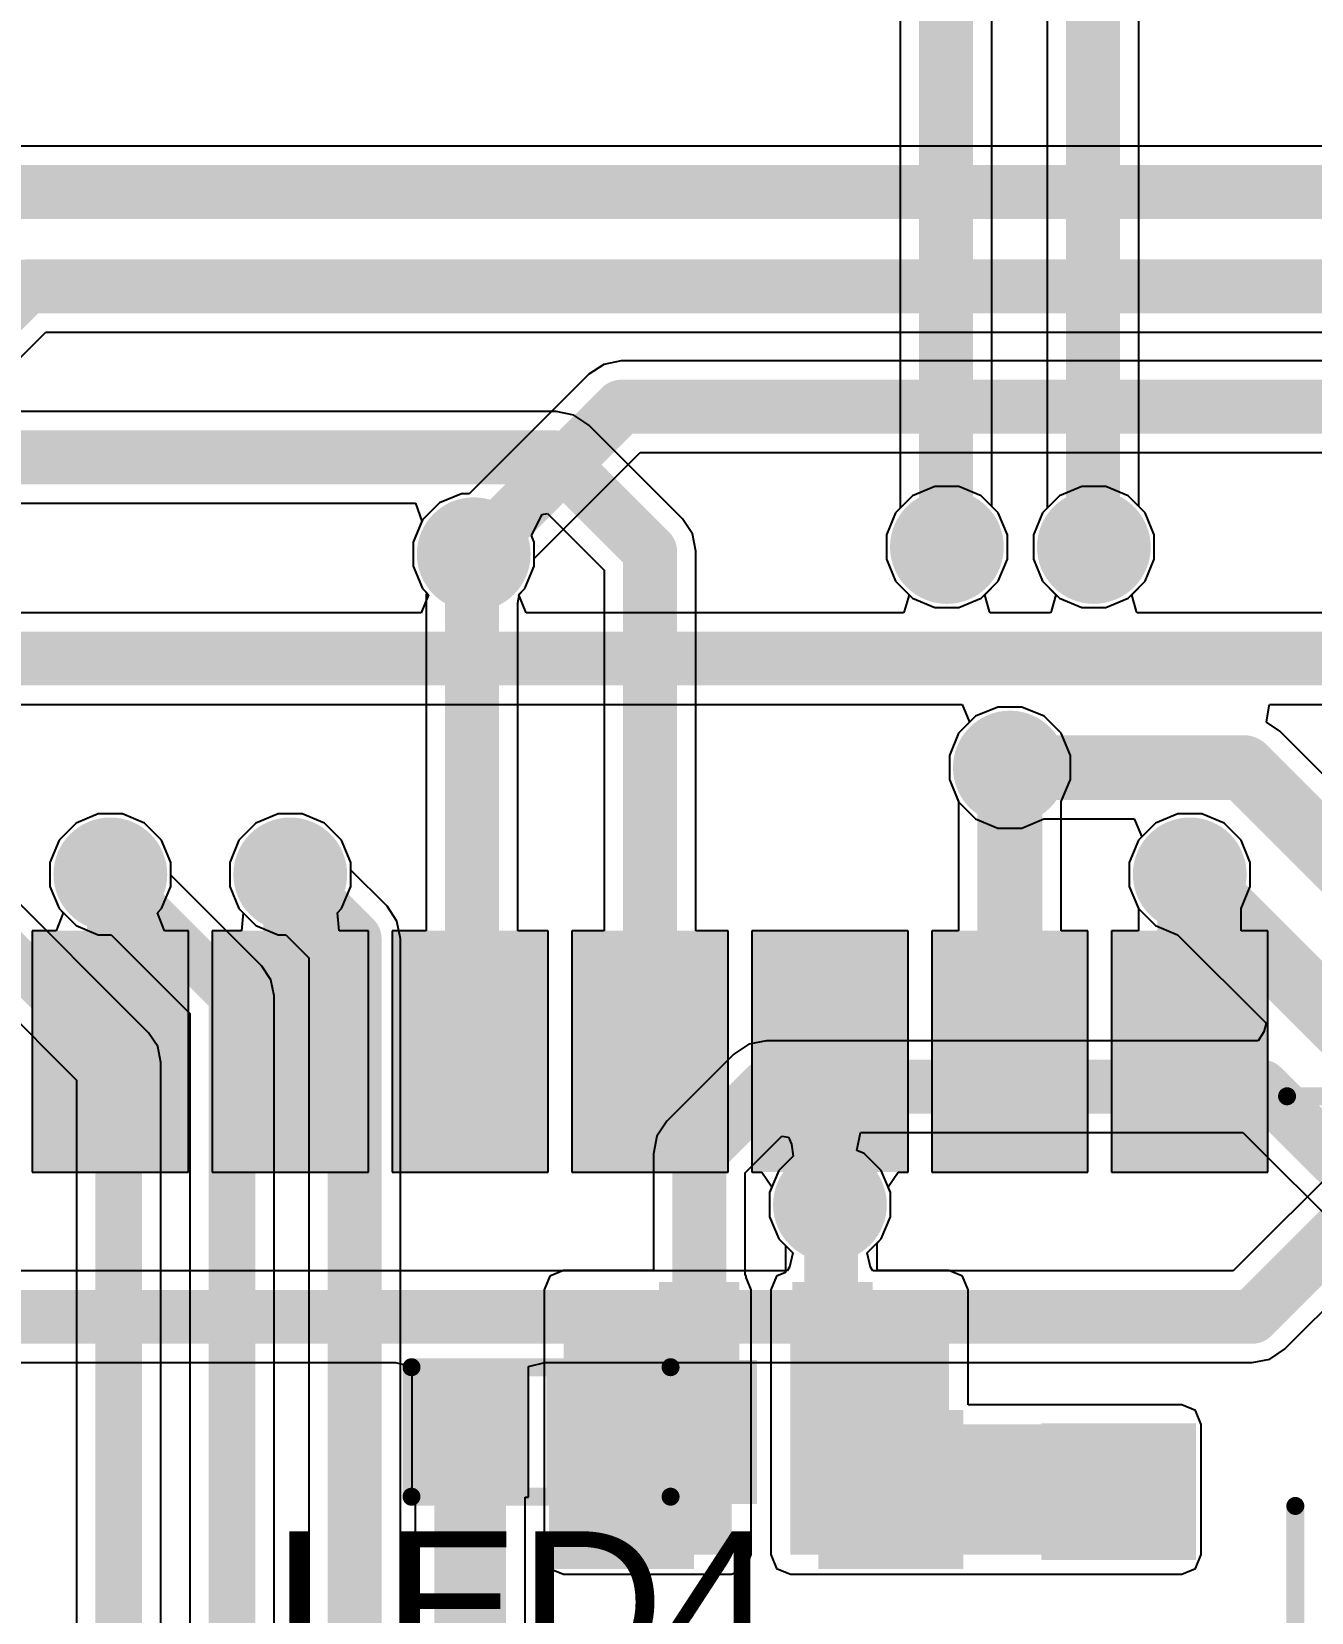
# Model space of a CAD drawing. Header units: millimetres. Extents: x -0.27 to 3.94, y -1.19 to 3.
# Drawn here: x 1.9278 to 2.2835, y 1.8468 to 2.2863 of the extents above; entities that cross this region are included whole.
import ezdxf

# ---------------------------------------------------------------- set-up
doc = ezdxf.new("R2010")
doc.units = ezdxf.units.MM
doc.header["$MEASUREMENT"] = 0
for name, color, linetype in [('BottomLayer', 5, 'Continuous'), ('BottomPaste', 16, 'Continuous'), ('BottomSolder', 6, 'Continuous'), ('TopLayer', 1, 'Continuous'), ('TopOverlay', 2, 'Continuous'), ('TopPaste', 8, 'Continuous'), ('TopSolder', 216, 'Continuous'), ('ViaHoleLayer', 16, 'Continuous')]:
    doc.layers.add(name, color=color, linetype=linetype)
doc.styles.add('Arial', font='', dxfattribs={"height": 0.2})
doc.styles.get('Arial').set_extended_font_data('Arial')

# ---------------------------------------------------------------- blocks, each defined once
blk = doc.blocks.new('41_SMD_M______16')
at = {"layer": 'TopLayer'}
for points in [[(-0.04252, -0.37913), (-0.04252, -0.32008), (-0.00709, -0.32008), (-0.00709, -0.37913)], [(0.00748, -0.37913), (0.00748, -0.32008), (0.04291, -0.32008), (0.04291, -0.37913)], [(0.05748, -0.37913), (0.05748, -0.32008), (0.09291, -0.32008), (0.09291, -0.37913)], [(0.10748, -0.37913), (0.10748, -0.32008), (0.14291, -0.32008), (0.14291, -0.37913)], [(0.15748, -0.37913), (0.15748, -0.32008), (0.19291, -0.32008), (0.19291, -0.37913)], [(0.20748, -0.37913), (0.20748, -0.32008), (0.24291, -0.32008), (0.24291, -0.37913)], [(0.25748, -0.37913), (0.25748, -0.32008), (0.29291, -0.32008), (0.29291, -0.37913)]]:
    blk.add_hatch(color=1, dxfattribs=at).paths.add_polyline_path(points)
at = {"layer": 'TopPaste'}
for points in [[(-0.04252, -0.37913), (-0.04252, -0.32008), (-0.00709, -0.32008), (-0.00709, -0.37913)], [(0.00748, -0.37913), (0.00748, -0.32008), (0.04291, -0.32008), (0.04291, -0.37913)], [(0.05748, -0.37913), (0.05748, -0.32008), (0.09291, -0.32008), (0.09291, -0.37913)], [(0.10748, -0.37913), (0.10748, -0.32008), (0.14291, -0.32008), (0.14291, -0.37913)], [(0.15748, -0.37913), (0.15748, -0.32008), (0.19291, -0.32008), (0.19291, -0.37913)], [(0.20748, -0.37913), (0.20748, -0.32008), (0.24291, -0.32008), (0.24291, -0.37913)], [(0.25748, -0.37913), (0.25748, -0.32008), (0.29291, -0.32008), (0.29291, -0.37913)]]:
    blk.add_hatch(color=8, dxfattribs=at).paths.add_polyline_path(points)
at = {"layer": 'TopSolder'}
for points in [[(-0.04652, -0.38313), (-0.04652, -0.31608), (-0.00309, -0.31608), (-0.00309, -0.38313)], [(0.00348, -0.38313), (0.00348, -0.31608), (0.04691, -0.31608), (0.04691, -0.38313)], [(0.05348, -0.38313), (0.05348, -0.31608), (0.09691, -0.31608), (0.09691, -0.38313)], [(0.10348, -0.38313), (0.10348, -0.31608), (0.14691, -0.31608), (0.14691, -0.38313)], [(0.15348, -0.38313), (0.15348, -0.31608), (0.19691, -0.31608), (0.19691, -0.38313)], [(0.20348, -0.38313), (0.20348, -0.31608), (0.24691, -0.31608), (0.24691, -0.38313)], [(0.25348, -0.38313), (0.25348, -0.31608), (0.29691, -0.31608), (0.29691, -0.38313)]]:
    blk.add_hatch(color=216, dxfattribs=at).paths.add_polyline_path(points)
at = {"layer": 'TopOverlay', "const_width": 0.005}
blk.add_lwpolyline([(0.30224, -0.36208), (0.35716, -0.36208)], dxfattribs=at)
at = {"layer": 'TopOverlay', "const_width": 0.0025}
blk.add_lwpolyline([(0.30099, -0.36208, 1), (0.30349, -0.36208, 1)], format="xyb", close=True, dxfattribs=at)
blk = doc.blocks.new('R___0402_B_66')
at = {"layer": 'BottomLayer'}
for points in [[(-0.0095, 0.0125), (-0.0095, -0.0125), (-0.0275, -0.0125), (-0.0275, 0.0125)], [(0.0275, 0.0125), (0.0275, -0.0125), (0.0095, -0.0125), (0.0095, 0.0125)]]:
    blk.add_hatch(color=5, dxfattribs=at).paths.add_polyline_path(points)
at = {"layer": 'BottomPaste'}
for points in [[(-0.0095, 0.0125), (-0.0095, -0.0125), (-0.0275, -0.0125), (-0.0275, 0.0125)], [(0.0275, 0.0125), (0.0275, -0.0125), (0.0095, -0.0125), (0.0095, 0.0125)]]:
    blk.add_hatch(color=16, dxfattribs=at).paths.add_polyline_path(points)
at = {"layer": 'BottomSolder'}
for points in [[(-0.00733, 0.01467), (-0.00733, -0.01467), (-0.02967, -0.01467), (-0.02967, 0.01467)], [(0.02967, 0.01467), (0.02967, -0.01467), (0.00733, -0.01467), (0.00733, 0.01467)]]:
    blk.add_hatch(color=6, dxfattribs=at).paths.add_polyline_path(points)
blk = doc.blocks.new('R___0603_B_68')
at = {"layer": 'BottomLayer'}
for points in [[(-0.045, -0.0175), (-0.045, 0.0175), (-0.015, 0.0175), (-0.015, -0.0175)], [(0.015, -0.0175), (0.015, 0.0175), (0.045, 0.0175), (0.045, -0.0175)]]:
    blk.add_hatch(color=5, dxfattribs=at).paths.add_polyline_path(points)
at = {"layer": 'BottomPaste'}
for points in [[(-0.045, -0.0175), (-0.045, 0.0175), (-0.015, 0.0175), (-0.015, -0.0175)], [(0.015, -0.0175), (0.015, 0.0175), (0.045, 0.0175), (0.045, -0.0175)]]:
    blk.add_hatch(color=16, dxfattribs=at).paths.add_polyline_path(points)
at = {"layer": 'BottomSolder'}
for points in [[(-0.049, -0.0215), (-0.049, 0.0215), (-0.011, 0.0215), (-0.011, -0.0215)], [(0.011, -0.0215), (0.011, 0.0215), (0.049, 0.0215), (0.049, -0.0215)]]:
    blk.add_hatch(color=6, dxfattribs=at).paths.add_polyline_path(points)
blk = doc.blocks.new('S___23_B_105')
at = {"layer": 'BottomLayer'}
for points in [[(-0.05354, 0.05748), (-0.02126, 0.05748), (-0.02126, 0.02126), (-0.05354, 0.02126)], [(0.02126, 0.05748), (0.05354, 0.05748), (0.05354, 0.02126), (0.02126, 0.02126)], [(-0.01614, -0.02126), (0.01614, -0.02126), (0.01614, -0.05748), (-0.01614, -0.05748)]]:
    blk.add_hatch(color=5, dxfattribs=at).paths.add_polyline_path(points)
at = {"layer": 'BottomPaste'}
for points in [[(-0.05354, 0.05748), (-0.02126, 0.05748), (-0.02126, 0.02126), (-0.05354, 0.02126)], [(0.02126, 0.05748), (0.05354, 0.05748), (0.05354, 0.02126), (0.02126, 0.02126)], [(-0.01614, -0.02126), (0.01614, -0.02126), (0.01614, -0.05748), (-0.01614, -0.05748)]]:
    blk.add_hatch(color=16, dxfattribs=at).paths.add_polyline_path(points)
at = {"layer": 'BottomSolder'}
for points in [[(-0.05754, 0.06148), (-0.01726, 0.06148), (-0.01726, 0.01726), (-0.05754, 0.01726)], [(0.01726, 0.06148), (0.05754, 0.06148), (0.05754, 0.01726), (0.01726, 0.01726)], [(-0.02014, -0.01726), (0.02014, -0.01726), (0.02014, -0.06148), (-0.02014, -0.06148)]]:
    blk.add_hatch(color=6, dxfattribs=at).paths.add_polyline_path(points)
blk = doc.blocks.new('LED_0402_129')
at = {"layer": 'TopLayer'}
for points in [[(-0.03091, 0.01417), (-0.0065, 0.01417), (-0.0065, -0.01417), (-0.03091, -0.01417)], [(0.0065, 0.01417), (0.03091, 0.01417), (0.03091, -0.01417), (0.0065, -0.01417)]]:
    blk.add_hatch(color=1, dxfattribs=at).paths.add_polyline_path(points)
at = {"layer": 'TopOverlay'}
blk.add_hatch(color=2, dxfattribs=at).paths.add_polyline_path([(0.037, -0.02), (0.061, -0.02), (0.061, 0.02), (0.037, 0.02)])
at = {"layer": 'TopPaste'}
for points in [[(-0.03091, 0.01417), (-0.0065, 0.01417), (-0.0065, -0.01417), (-0.03091, -0.01417)], [(0.0065, 0.01417), (0.03091, 0.01417), (0.03091, -0.01417), (0.0065, -0.01417)]]:
    blk.add_hatch(color=8, dxfattribs=at).paths.add_polyline_path(points)
at = {"layer": 'TopSolder'}
for points in [[(-0.03491, 0.01817), (-0.0025, 0.01817), (-0.0025, -0.01817), (-0.03491, -0.01817)], [(0.0025, 0.01817), (0.03491, 0.01817), (0.03491, -0.01817), (0.0025, -0.01817)]]:
    blk.add_hatch(color=216, dxfattribs=at).paths.add_polyline_path(points)
at = {"layer": 'TopOverlay', "const_width": 0.005}
for points in [[(-0.035, 0.018), (0.037, 0.018)], [(-0.035, -0.018), (-0.035, 0.018)], [(0.037, -0.018), (0.037, 0.018)], [(-0.035, -0.018), (0.037, -0.018)]]:
    blk.add_lwpolyline(points, dxfattribs=at)
at = {"layer": 'TopOverlay', "const_width": 0.0025}
for points in [[(-0.03625, 0.018, 1), (-0.03375, 0.018, 1)], [(-0.03625, 0.018, 1), (-0.03375, 0.018, 1)], [(0.03575, 0.018, 1), (0.03825, 0.018, 1)], [(0.03575, 0.018, 1), (0.03825, 0.018, 1)], [(-0.03625, -0.018, 1), (-0.03375, -0.018, 1)], [(-0.03625, -0.018, 1), (-0.03375, -0.018, 1)], [(0.03575, -0.018, 1), (0.03825, -0.018, 1)], [(0.03575, -0.018, 1), (0.03825, -0.018, 1)]]:
    blk.add_lwpolyline(points, format="xyb", close=True, dxfattribs=at)
blk = doc.blocks.new('AFC01_S20FCC_00_143')
at = {"layer": 'TopOverlay', "const_width": 0.005}
blk.add_lwpolyline([(0.19306, -0.143), (-0.21943, -0.143)], dxfattribs=at)
at = {"layer": 'TopOverlay', "const_width": 0.0025}
blk.add_lwpolyline([(-0.22068, -0.143, 1), (-0.21818, -0.143, 1)], format="xyb", close=True, dxfattribs=at)

msp = doc.modelspace()

# ---------------------------------------------------------------- hatches: boundary and pattern name
at = {"layer": 'BottomLayer'}
h = msp.add_hatch(color=5, dxfattribs=at)
edge = h.paths.add_edge_path()
edge.add_arc((2.18216, 2.143), 0.01181, 0, 360)
h = msp.add_hatch(color=5, dxfattribs=at)
edge = h.paths.add_edge_path()
edge.add_arc((2.223, 2.143), 0.01181, 0, 360)
h = msp.add_hatch(color=5, dxfattribs=at)
edge = h.paths.add_edge_path()
edge.add_arc((2.05065, 2.141), 0.01181, 0, 360)
h = msp.add_hatch(color=5, dxfattribs=at)
edge = h.paths.add_edge_path()
edge.add_arc((2.19966, 2.08169), 0.01181, 0, 360)
h = msp.add_hatch(color=5, dxfattribs=at)
edge = h.paths.add_edge_path()
edge.add_arc((1.94966, 2.052), 0.01181, 0, 360)
h = msp.add_hatch(color=5, dxfattribs=at)
edge = h.paths.add_edge_path()
edge.add_arc((1.99966, 2.052), 0.01181, 0, 360)
h = msp.add_hatch(color=5, dxfattribs=at)
edge = h.paths.add_edge_path()
edge.add_arc((2.24966, 2.052), 0.01181, 0, 360)
h = msp.add_hatch(color=5, dxfattribs=at)
edge = h.paths.add_edge_path()
edge.add_arc((2.14966, 1.96017), 0.01181, 0, 360)
for points in [[(2.12234, 1.9365), (2.07561, 1.9365), (2.07561, 1.86289), (2.12234, 1.86289)], [(2.1827, 1.9365), (2.13866, 1.9365), (2.13866, 1.86289), (2.1827, 1.86289)], [(2.24744, 1.89911), (2.15042, 1.89911), (2.15042, 1.86289), (2.24744, 1.86289)]]:
    msp.add_hatch(color=5, dxfattribs=at).paths.add_polyline_path(points)
at = {"layer": 'BottomSolder'}
h = msp.add_hatch(color=6, dxfattribs=at)
edge = h.paths.add_edge_path()
edge.add_arc((2.18216, 2.143), 0.01581, 0, 360)
h = msp.add_hatch(color=6, dxfattribs=at)
edge = h.paths.add_edge_path()
edge.add_arc((2.223, 2.143), 0.01581, 0, 360)
h = msp.add_hatch(color=6, dxfattribs=at)
edge = h.paths.add_edge_path()
edge.add_arc((2.05065, 2.141), 0.01581, 0, 360)
h = msp.add_hatch(color=6, dxfattribs=at)
edge = h.paths.add_edge_path()
edge.add_arc((2.19966, 2.08169), 0.01581, 0, 360)
h = msp.add_hatch(color=6, dxfattribs=at)
edge = h.paths.add_edge_path()
edge.add_arc((1.94966, 2.052), 0.01581, 0, 360)
h = msp.add_hatch(color=6, dxfattribs=at)
edge = h.paths.add_edge_path()
edge.add_arc((1.99966, 2.052), 0.01581, 0, 360)
h = msp.add_hatch(color=6, dxfattribs=at)
edge = h.paths.add_edge_path()
edge.add_arc((2.24966, 2.052), 0.01581, 0, 360)
h = msp.add_hatch(color=6, dxfattribs=at)
edge = h.paths.add_edge_path()
edge.add_arc((2.14966, 1.96017), 0.01581, 0, 360)
at = {"layer": 'TopLayer'}
h = msp.add_hatch(color=1, dxfattribs=at)
edge = h.paths.add_edge_path()
edge.add_arc((2.18216, 2.143), 0.01181, 0, 360)
h = msp.add_hatch(color=1, dxfattribs=at)
edge = h.paths.add_edge_path()
edge.add_arc((2.223, 2.143), 0.01181, 0, 360)
h = msp.add_hatch(color=1, dxfattribs=at)
edge = h.paths.add_edge_path()
edge.add_arc((2.05065, 2.141), 0.01181, 0, 360)
h = msp.add_hatch(color=1, dxfattribs=at)
edge = h.paths.add_edge_path()
edge.add_arc((2.19966, 2.08169), 0.01181, 0, 360)
h = msp.add_hatch(color=1, dxfattribs=at)
edge = h.paths.add_edge_path()
edge.add_arc((1.94966, 2.052), 0.01181, 0, 360)
h = msp.add_hatch(color=1, dxfattribs=at)
edge = h.paths.add_edge_path()
edge.add_arc((1.99966, 2.052), 0.01181, 0, 360)
h = msp.add_hatch(color=1, dxfattribs=at)
edge = h.paths.add_edge_path()
edge.add_arc((2.24966, 2.052), 0.01181, 0, 360)
h = msp.add_hatch(color=1, dxfattribs=at)
edge = h.paths.add_edge_path()
edge.add_arc((2.14966, 1.96017), 0.01181, 0, 360)
at = {"layer": 'TopSolder'}
h = msp.add_hatch(color=216, dxfattribs=at)
edge = h.paths.add_edge_path()
edge.add_arc((2.18216, 2.143), 0.01581, 0, 360)
h = msp.add_hatch(color=216, dxfattribs=at)
edge = h.paths.add_edge_path()
edge.add_arc((2.223, 2.143), 0.01581, 0, 360)
h = msp.add_hatch(color=216, dxfattribs=at)
edge = h.paths.add_edge_path()
edge.add_arc((2.05065, 2.141), 0.01581, 0, 360)
h = msp.add_hatch(color=216, dxfattribs=at)
edge = h.paths.add_edge_path()
edge.add_arc((2.19966, 2.08169), 0.01581, 0, 360)
h = msp.add_hatch(color=216, dxfattribs=at)
edge = h.paths.add_edge_path()
edge.add_arc((1.94966, 2.052), 0.01581, 0, 360)
h = msp.add_hatch(color=216, dxfattribs=at)
edge = h.paths.add_edge_path()
edge.add_arc((1.99966, 2.052), 0.01581, 0, 360)
h = msp.add_hatch(color=216, dxfattribs=at)
edge = h.paths.add_edge_path()
edge.add_arc((2.24966, 2.052), 0.01581, 0, 360)
h = msp.add_hatch(color=216, dxfattribs=at)
edge = h.paths.add_edge_path()
edge.add_arc((2.14966, 1.96017), 0.01581, 0, 360)
at = {"layer": 'ViaHoleLayer'}
h = msp.add_hatch(color=16, dxfattribs=at)
edge = h.paths.add_edge_path()
edge.add_arc((2.18216, 2.143), 0.00591, 0, 360)
h = msp.add_hatch(color=16, dxfattribs=at)
edge = h.paths.add_edge_path()
edge.add_arc((2.223, 2.143), 0.00591, 0, 360)
h = msp.add_hatch(color=16, dxfattribs=at)
edge = h.paths.add_edge_path()
edge.add_arc((2.05065, 2.141), 0.00591, 0, 360)
h = msp.add_hatch(color=16, dxfattribs=at)
edge = h.paths.add_edge_path()
edge.add_arc((2.19966, 2.08169), 0.00591, 0, 360)
h = msp.add_hatch(color=16, dxfattribs=at)
edge = h.paths.add_edge_path()
edge.add_arc((1.94966, 2.052), 0.00591, 0, 360)
h = msp.add_hatch(color=16, dxfattribs=at)
edge = h.paths.add_edge_path()
edge.add_arc((1.99966, 2.052), 0.00591, 0, 360)
h = msp.add_hatch(color=16, dxfattribs=at)
edge = h.paths.add_edge_path()
edge.add_arc((2.24966, 2.052), 0.00591, 0, 360)
h = msp.add_hatch(color=16, dxfattribs=at)
edge = h.paths.add_edge_path()
edge.add_arc((2.14966, 1.96017), 0.00591, 0, 360)

# ---------------------------------------------------------------- linework, layer by layer
at = {"layer": 'BottomLayer'}
for p, q in [((2.68225, 2.25442), (1.78934, 2.25442)), ((1.83881, 2.10979), (1.93172, 2.2027)), ((1.93172, 2.2027), (2.64928, 2.2027)), ((2.08677, 2.19377), (2.08263, 2.19101)), ((2.09165, 2.19474), (2.08677, 2.19377)), ((2.626, 2.19474), (2.09165, 2.19474)), ((2.08263, 2.19101), (2.04943, 2.15781)), ((2.06746, 2.13979), (2.09693, 2.16926)), ((2.09693, 2.16926), (2.42541, 2.16926)), ((2.0473, 2.15781), (2.04112, 2.15525)), ((2.04943, 2.15781), (2.0473, 2.15781)), ((2.17882, 2.15981), (2.17264, 2.15725)), ((2.1855, 2.15981), (2.17882, 2.15981)), ((2.19168, 2.15725), (2.1855, 2.15981)), ((2.21966, 2.15981), (2.21348, 2.15725)), ((2.22634, 2.15981), (2.21966, 2.15981)), ((2.23252, 2.15725), (2.22634, 2.15981)), ((2.04112, 2.15525), (2.03639, 2.15052)), ((2.17264, 2.15725), (2.16791, 2.15252)), ((2.19641, 2.15252), (2.19168, 2.15725)), ((2.21348, 2.15725), (2.20875, 2.15252)), ((2.23725, 2.15252), (2.23252, 2.15725)), ((2.03639, 2.15052), (2.03384, 2.14434)), ((2.16791, 2.15252), (2.16535, 2.14634)), ((2.19897, 2.14634), (2.19641, 2.15252)), ((2.20875, 2.15252), (2.20619, 2.14634)), ((2.23981, 2.14634), (2.23725, 2.15252)), ((2.16535, 2.14634), (2.16535, 2.13966)), ((2.19897, 2.13966), (2.19897, 2.14634)), ((2.20619, 2.14634), (2.20619, 2.13966)), ((2.23981, 2.13966), (2.23981, 2.14634)), ((2.03384, 2.14434), (2.03384, 2.13766)), ((2.03384, 2.13766), (2.03639, 2.13148)), ((2.0649, 2.13148), (2.06746, 2.13766)), ((2.06746, 2.13766), (2.06746, 2.13979)), ((2.16535, 2.13966), (2.16791, 2.13348)), ((2.19641, 2.13348), (2.19897, 2.13966)), ((2.20619, 2.13966), (2.20875, 2.13348)), ((2.23725, 2.13348), (2.23981, 2.13966)), ((2.03639, 2.13148), (2.03813, 2.12974)), ((2.06317, 2.12974), (2.0649, 2.13148)), ((2.16791, 2.13348), (2.17164, 2.12974)), ((2.19268, 2.12974), (2.19641, 2.13348)), ((2.20875, 2.13348), (2.21248, 2.12974)), ((2.23352, 2.12974), (2.23725, 2.13348)), ((2.03813, 2.12974), (2.03606, 2.12474)), ((2.06524, 2.12474), (2.06317, 2.12974)), ((2.17164, 2.12974), (2.17033, 2.1251)), ((2.19399, 2.1251), (2.19268, 2.12974)), ((2.21248, 2.12974), (2.21117, 2.1251)), ((2.23483, 2.1251), (2.23352, 2.12974)), ((2.03606, 2.12474), (1.90506, 2.12474)), ((2.17011, 2.12474), (2.06524, 2.12474)), ((2.17033, 2.1251), (2.17011, 2.12474)), ((2.19421, 2.12474), (2.19399, 2.1251)), ((2.21095, 2.12474), (2.19421, 2.12474)), ((2.21117, 2.1251), (2.21095, 2.12474)), ((2.23505, 2.12474), (2.23483, 2.1251)), ((2.435, 2.12474), (2.23505, 2.12474)), ((1.91034, 2.09926), (2.18638, 2.09926)), ((2.18638, 2.09926), (2.18845, 2.09426)), ((2.27101, 2.09426), (2.27169, 2.09888)), ((2.27169, 2.09888), (2.27184, 2.09926)), ((2.27184, 2.09926), (2.42972, 2.09926)), ((2.18845, 2.09426), (2.18541, 2.09121)), ((2.27471, 2.09178), (2.27101, 2.09426)), ((2.34943, 2.01706), (2.27471, 2.09178)), ((2.18541, 2.09121), (2.18285, 2.08503)), ((2.18285, 2.08503), (2.18285, 2.07835)), ((2.18285, 2.07835), (2.18541, 2.07217)), ((2.18541, 2.07217), (2.19014, 2.06744)), ((1.94014, 2.06625), (1.93541, 2.06152)), ((1.94631, 2.06881), (1.94014, 2.06625)), ((1.953, 2.06881), (1.94631, 2.06881)), ((1.95918, 2.06625), (1.953, 2.06881)), ((1.96391, 2.06152), (1.95918, 2.06625)), ((1.99014, 2.06625), (1.98541, 2.06152)), ((1.99631, 2.06881), (1.99014, 2.06625)), ((2.003, 2.06881), (1.99631, 2.06881)), ((2.00918, 2.06625), (2.003, 2.06881)), ((2.01391, 2.06152), (2.00918, 2.06625)), ((2.19014, 2.06744), (2.19631, 2.06488)), ((2.203, 2.06488), (2.20913, 2.06741)), ((2.20913, 2.06741), (2.23423, 2.06741)), ((2.23423, 2.06741), (2.2363, 2.06241)), ((1.93541, 2.06152), (1.93285, 2.05534)), ((1.96647, 2.05534), (1.96391, 2.06152)), ((1.98541, 2.06152), (1.98285, 2.05534)), ((2.01647, 2.05534), (2.01391, 2.06152)), ((2.19631, 2.06488), (2.203, 2.06488)), ((2.23541, 2.06152), (2.23285, 2.05534)), ((2.2363, 2.06241), (2.23541, 2.06152)), ((1.93285, 2.05534), (1.93285, 2.04866)), ((1.96647, 2.05177), (1.96647, 2.05534)), ((1.98285, 2.05534), (1.98285, 2.04866)), ((2.01647, 2.05321), (2.01647, 2.05534)), ((2.02655, 2.04313), (2.01647, 2.05321)), ((2.23285, 2.05534), (2.23285, 2.04866)), ((1.96029, 2.00795), (1.91647, 2.05177)), ((1.93285, 2.04866), (1.93541, 2.04248)), ((1.99175, 2.02649), (1.96647, 2.05177)), ((1.98285, 2.04866), (1.98541, 2.04248)), ((2.23285, 2.04866), (2.23541, 2.04248)), ((1.93541, 2.04248), (1.94014, 2.03775)), ((1.98541, 2.04248), (1.99014, 2.03775)), ((2.02932, 2.03899), (2.02655, 2.04313)), ((2.03029, 2.03412), (2.02932, 2.03899)), ((2.23541, 2.04248), (2.24014, 2.03775)), ((1.89989, 2.03519), (1.94027, 1.9948)), ((1.94014, 2.03775), (1.94631, 2.03519)), ((1.94631, 2.03519), (1.94989, 2.03519)), ((1.94989, 2.03519), (1.97174, 2.01334)), ((1.99014, 2.03775), (1.99631, 2.03519)), ((1.99631, 2.03519), (1.99845, 2.03519)), ((1.99845, 2.03519), (2.0048, 2.02884)), ((2.24014, 2.03775), (2.24626, 2.03521)), ((2.24626, 2.03521), (2.27086, 2.01061)), ((2.03029, 1.83041), (2.03029, 2.03412)), ((1.99429, 2.02268), (1.99175, 2.02649)), ((2.0048, 2.02884), (2.0048, 1.73269)), ((1.99519, 2.0182), (1.99429, 2.02268)), ((1.99519, 1.6944), (1.99519, 2.0182)), ((1.97174, 2.01334), (1.97174, 1.68954)), ((2.27028, 2.00821), (2.26866, 2.00574)), ((2.27086, 2.01061), (2.27028, 2.00821)), ((1.96283, 2.00415), (1.96029, 2.00795)), ((1.96373, 1.99966), (1.96283, 2.00415)), ((2.12712, 2.00477), (2.12299, 2.00201)), ((2.132, 2.00574), (2.12712, 2.00477)), ((2.26866, 2.00574), (2.132, 2.00574)), ((1.96373, 1.67186), (1.96373, 1.99966)), ((2.12299, 2.00201), (2.10433, 1.98335)), ((1.94027, 1.9948), (1.94027, 1.667)), ((2.10433, 1.98335), (2.10157, 1.97922)), ((2.10157, 1.97922), (2.1006, 1.97434)), ((2.12609, 1.96906), (2.13626, 1.97923)), ((2.13626, 1.97923), (2.13812, 1.97894)), ((2.13812, 1.97894), (2.13897, 1.97704)), ((2.15717, 1.97526), (2.15817, 1.98026)), ((2.15817, 1.98026), (2.2644, 1.98026)), ((2.2644, 1.98026), (2.36549, 1.87917)), ((2.1006, 1.97434), (2.1006, 1.94191)), ((2.1394, 1.97368), (2.13541, 1.96969)), ((2.13897, 1.97704), (2.1394, 1.97368)), ((2.15918, 1.97442), (2.15717, 1.97526)), ((2.16391, 1.96969), (2.15918, 1.97442)), ((2.12609, 1.9405), (2.12609, 1.96906)), ((2.13541, 1.96969), (2.13285, 1.96352)), ((2.16647, 1.96352), (2.16391, 1.96969)), ((2.13285, 1.96352), (2.13285, 1.95683)), ((2.16647, 1.95683), (2.16647, 1.96352)), ((2.13285, 1.95683), (2.13541, 1.95065)), ((2.16391, 1.95065), (2.16647, 1.95683)), ((2.13541, 1.95065), (2.13726, 1.9488)), ((2.13726, 1.9488), (2.13726, 1.94133)), ((2.16275, 1.94948), (2.16391, 1.95065)), ((2.16275, 1.94191), (2.16275, 1.94948)), ((2.07179, 1.94033), (2.0702, 1.9365)), ((2.07561, 1.94191), (2.07179, 1.94033)), ((2.1006, 1.94191), (2.07561, 1.94191)), ((2.12634, 1.9405), (2.12609, 1.9405)), ((2.12634, 1.93991), (2.12634, 1.9405)), ((2.12775, 1.9365), (2.12634, 1.93991)), ((2.13483, 1.94033), (2.13325, 1.9365)), ((2.13726, 1.94133), (2.13483, 1.94033)), ((2.1827, 1.94191), (2.16275, 1.94191)), ((2.18653, 1.94033), (2.1827, 1.94191)), ((2.18811, 1.9365), (2.18653, 1.94033)), ((2.0702, 1.9365), (2.0702, 1.86289)), ((2.12775, 1.86289), (2.12775, 1.9365)), ((2.13325, 1.9365), (2.13325, 1.86289)), ((2.18811, 1.90452), (2.18811, 1.9365)), ((2.24744, 1.90452), (2.18811, 1.90452)), ((2.25127, 1.90294), (2.24744, 1.90452)), ((2.25285, 1.89911), (2.25127, 1.90294)), ((2.25285, 1.86289), (2.25285, 1.89911)), ((2.0702, 1.86289), (2.07161, 1.85948)), ((2.07161, 1.85948), (2.07161, 1.85889)), ((2.07161, 1.85889), (2.07221, 1.85889)), ((2.07221, 1.85889), (2.07561, 1.85748)), ((2.12234, 1.85748), (2.12617, 1.85906)), ((2.12617, 1.85906), (2.12775, 1.86289)), ((2.13325, 1.86289), (2.13483, 1.85906)), ((2.13483, 1.85906), (2.13866, 1.85748)), ((2.24744, 1.85748), (2.25127, 1.85906)), ((2.25127, 1.85906), (2.25285, 1.86289)), ((2.07561, 1.85748), (2.12234, 1.85748)), ((2.13866, 1.85748), (2.1827, 1.85748)), ((2.1827, 1.85748), (2.1827, 1.85748)), ((2.1827, 1.85748), (2.24744, 1.85748))]:
    msp.add_line(p, q, dxfattribs=at)
for points, const_width in [([(1.78934, 2.24168), (2.68225, 2.24168)], 0.015), ([(1.822, 2.111), (1.92644, 2.21544)], 0.015), ([(1.92644, 2.21544), (2.65456, 2.21544)], 0.015), ([(2.05065, 2.141), (2.09165, 2.182)], 0.015), ([(2.09165, 2.182), (2.626, 2.182)], 0.015), ([(1.90506, 2.112), (2.435, 2.112)], 0.015), ([(2.19966, 2.08169), (2.26462, 2.08169)], 0.018), ([(2.26462, 2.08169), (2.34352, 2.00279)], 0.018), ([(2.24966, 2.052), (2.34166, 1.96)], 0.018), ([(1.89966, 2.052), (1.952, 1.99966)], 0.013), ([(1.94966, 2.052), (1.98346, 2.0182)], 0.013), ([(1.99966, 2.052), (2.01754, 2.03412)], 0.015), ([(2.01754, 1.73269), (2.01754, 2.03412)], 0.015), ([(1.98346, 1.68954), (1.98346, 2.0182)], 0.013), ([(1.952, 1.667), (1.952, 1.99966)], 0.013), ([(2.11334, 1.97434), (2.132, 1.993)], 0.015), ([(2.132, 1.993), (2.26968, 1.993)], 0.015), ([(2.26968, 1.993), (2.3745, 1.88818)], 0.015), ([(2.11334, 1.924), (2.11334, 1.97434)], 0.015), ([(2.14966, 1.96017), (2.15, 1.95983)], 0.015), ([(2.15, 1.92434), (2.15, 1.95983)], 0.015), ([(2.15, 1.92434), (2.15034, 1.924)], 0.015)]:
    msp.add_lwpolyline(points, dxfattribs=dict(at, const_width=const_width))
for points, const_width in [([(1.92269, 2.21544, 1), (1.93019, 2.21544, 1)], 0.0075), ([(1.92269, 2.21544, 1), (1.93019, 2.21544, 1)], 0.0075), ([(2.0879, 2.182, 1), (2.0954, 2.182, 1)], 0.0075), ([(2.0879, 2.182, 1), (2.0954, 2.182, 1)], 0.0075), ([(2.0469, 2.141, 1), (2.0544, 2.141, 1)], 0.0075), ([(2.19516, 2.08169, 1), (2.20416, 2.08169, 1)], 0.009), ([(2.26012, 2.08169, 1), (2.26912, 2.08169, 1)], 0.009), ([(2.26012, 2.08169, 1), (2.26912, 2.08169, 1)], 0.009), ([(2.24516, 2.052, 1), (2.25416, 2.052, 1)], 0.009), ([(1.94641, 2.052, 1), (1.95291, 2.052, 1)], 0.0065), ([(1.99591, 2.052, 1), (2.00341, 2.052, 1)], 0.0075), ([(2.01379, 2.03412, 1), (2.02129, 2.03412, 1)], 0.0075), ([(2.01379, 2.03412, 1), (2.02129, 2.03412, 1)], 0.0075), ([(1.98021, 2.0182, 1), (1.98671, 2.0182, 1)], 0.0065), ([(1.98021, 2.0182, 1), (1.98671, 2.0182, 1)], 0.0065), ([(1.94875, 1.99966, 1), (1.95525, 1.99966, 1)], 0.0065), ([(1.94875, 1.99966, 1), (1.95525, 1.99966, 1)], 0.0065), ([(2.12825, 1.993, 1), (2.13575, 1.993, 1)], 0.0075), ([(2.12825, 1.993, 1), (2.13575, 1.993, 1)], 0.0075), ([(2.26593, 1.993, 1), (2.27343, 1.993, 1)], 0.0075), ([(2.26593, 1.993, 1), (2.27343, 1.993, 1)], 0.0075), ([(2.10959, 1.97434, 1), (2.11709, 1.97434, 1)], 0.0075), ([(2.10959, 1.97434, 1), (2.11709, 1.97434, 1)], 0.0075), ([(2.14591, 1.96017, 1), (2.15341, 1.96017, 1)], 0.0075), ([(2.14625, 1.95983, 1), (2.15375, 1.95983, 1)], 0.0075), ([(2.14625, 1.95983, 1), (2.15375, 1.95983, 1)], 0.0075), ([(2.10959, 1.924, 1), (2.11709, 1.924, 1)], 0.0075), ([(2.14625, 1.92434, 1), (2.15375, 1.92434, 1)], 0.0075), ([(2.14625, 1.92434, 1), (2.15375, 1.92434, 1)], 0.0075), ([(2.14659, 1.924, 1), (2.15409, 1.924, 1)], 0.0075)]:
    msp.add_lwpolyline(points, format="xyb", close=True, dxfattribs=dict(at, const_width=const_width))
at = {"layer": 'TopLayer'}
for p, q in [((2.1692, 2.58594), (2.1692, 2.15381)), ((2.19469, 2.15425), (2.19469, 2.58066)), ((2.21004, 2.56278), (2.21004, 2.15381)), ((2.23553, 2.15425), (2.23553, 2.5575)), ((2.07359, 2.18063), (1.76554, 2.18063)), ((2.07846, 2.17966), (2.07359, 2.18063)), ((2.0826, 2.1769), (2.07846, 2.17966)), ((2.10867, 2.15083), (2.0826, 2.1769)), ((1.77082, 2.15514), (2.03448, 2.15514)), ((2.03448, 2.15514), (2.03624, 2.15014)), ((2.1692, 2.15381), (2.16791, 2.15252)), ((2.19641, 2.15252), (2.19469, 2.15425)), ((2.21004, 2.15381), (2.20875, 2.15252)), ((2.23725, 2.15252), (2.23553, 2.15425)), ((2.03624, 2.15014), (2.03384, 2.14434)), ((2.06669, 2.14619), (2.0697, 2.152)), ((2.0697, 2.152), (2.07112, 2.15233)), ((2.07112, 2.15233), (2.08691, 2.13654)), ((2.11143, 2.14669), (2.10867, 2.15083)), ((2.16791, 2.15252), (2.16535, 2.14634)), ((2.19897, 2.14634), (2.19641, 2.15252)), ((2.20875, 2.15252), (2.20619, 2.14634)), ((2.23981, 2.14634), (2.23725, 2.15252)), ((2.06746, 2.14434), (2.06669, 2.14619)), ((2.1124, 2.14181), (2.11143, 2.14669)), ((2.16535, 2.14634), (2.16535, 2.13966)), ((2.19897, 2.13966), (2.19897, 2.14634)), ((2.20619, 2.14634), (2.20619, 2.13966)), ((2.23981, 2.13966), (2.23981, 2.14634)), ((2.03384, 2.14434), (2.03384, 2.13766)), ((2.06746, 2.13766), (2.06746, 2.14434)), ((2.1124, 2.03632), (2.1124, 2.14181)), ((2.03384, 2.13766), (2.03639, 2.13148)), ((2.0649, 2.13148), (2.06746, 2.13766)), ((2.08691, 2.13654), (2.08691, 2.03632)), ((2.16535, 2.13966), (2.16791, 2.13348)), ((2.19641, 2.13348), (2.19897, 2.13966)), ((2.20619, 2.13966), (2.20875, 2.13348)), ((2.23725, 2.13348), (2.23981, 2.13966)), ((2.03639, 2.13148), (2.03757, 2.13031)), ((2.06338, 2.12996), (2.0649, 2.13148)), ((2.16791, 2.13348), (2.17264, 2.12875)), ((2.19168, 2.12875), (2.19641, 2.13348)), ((2.20875, 2.13348), (2.21348, 2.12875)), ((2.23252, 2.12875), (2.23725, 2.13348)), ((2.03757, 2.13031), (2.03741, 2.12951)), ((2.03741, 2.12951), (2.03741, 2.03632)), ((2.0629, 2.12752), (2.06338, 2.12996)), ((2.0629, 2.03632), (2.0629, 2.12752)), ((2.17264, 2.12875), (2.17882, 2.12619)), ((2.1855, 2.12619), (2.19168, 2.12875)), ((2.21348, 2.12875), (2.21966, 2.12619)), ((2.22634, 2.12619), (2.23252, 2.12875)), ((2.17882, 2.12619), (2.1855, 2.12619)), ((2.21966, 2.12619), (2.22634, 2.12619)), ((2.19631, 2.0985), (2.19014, 2.09594)), ((2.203, 2.0985), (2.19631, 2.0985)), ((2.20918, 2.09594), (2.203, 2.0985)), ((2.19014, 2.09594), (2.18541, 2.09121)), ((2.21391, 2.09121), (2.20918, 2.09594)), ((2.18541, 2.09121), (2.18285, 2.08503)), ((2.21647, 2.08503), (2.21391, 2.09121)), ((2.18285, 2.08503), (2.18285, 2.07835)), ((2.21647, 2.07835), (2.21647, 2.08503)), ((2.18285, 2.07835), (2.18538, 2.07222)), ((2.21393, 2.07222), (2.21647, 2.07835)), ((2.18538, 2.07222), (2.18538, 2.03632)), ((2.21393, 2.03632), (2.21393, 2.07222)), ((1.94014, 2.06625), (1.93541, 2.06152)), ((1.94631, 2.06881), (1.94014, 2.06625)), ((1.953, 2.06881), (1.94631, 2.06881)), ((1.95918, 2.06625), (1.953, 2.06881)), ((1.96391, 2.06152), (1.95918, 2.06625)), ((1.99014, 2.06625), (1.98541, 2.06152)), ((1.99631, 2.06881), (1.99014, 2.06625)), ((2.003, 2.06881), (1.99631, 2.06881)), ((2.00918, 2.06625), (2.003, 2.06881)), ((2.01391, 2.06152), (2.00918, 2.06625)), ((2.24014, 2.06625), (2.23541, 2.06152)), ((2.24631, 2.06881), (2.24014, 2.06625)), ((2.253, 2.06881), (2.24631, 2.06881)), ((2.25918, 2.06625), (2.253, 2.06881)), ((2.26391, 2.06152), (2.25918, 2.06625)), ((1.93541, 2.06152), (1.93285, 2.05534)), ((1.96647, 2.05534), (1.96391, 2.06152)), ((1.98541, 2.06152), (1.98285, 2.05534)), ((2.01647, 2.05534), (2.01391, 2.06152)), ((2.23541, 2.06152), (2.23285, 2.05534)), ((2.26647, 2.05534), (2.26391, 2.06152)), ((1.93285, 2.05534), (1.93285, 2.04866)), ((1.96647, 2.04866), (1.96647, 2.05534)), ((1.98285, 2.05534), (1.98285, 2.04866)), ((2.01647, 2.04866), (2.01647, 2.05534)), ((2.23285, 2.05534), (2.23285, 2.04866)), ((2.26647, 2.04866), (2.26647, 2.05534)), ((1.93285, 2.04866), (1.93541, 2.04248)), ((1.96391, 2.04248), (1.96647, 2.04866)), ((1.98285, 2.04866), (1.98541, 2.04248)), ((2.01391, 2.04248), (2.01647, 2.04866)), ((2.23285, 2.04866), (2.23538, 2.04253)), ((2.26393, 2.04253), (2.26647, 2.04866)), ((1.93657, 2.04132), (1.93464, 2.03632)), ((1.93541, 2.04248), (1.93657, 2.04132)), ((1.96275, 2.04132), (1.96391, 2.04248)), ((1.96468, 2.03632), (1.96275, 2.04132)), ((1.98541, 2.04248), (1.98657, 2.04132)), ((1.98657, 2.04132), (1.98608, 2.03632)), ((2.01275, 2.04132), (2.01391, 2.04248)), ((2.01323, 2.03632), (2.01275, 2.04132)), ((2.23538, 2.04253), (2.23538, 2.03632)), ((2.26393, 2.03632), (2.26393, 2.04253)), ((1.93464, 2.03632), (1.92794, 2.03632)), ((1.92794, 2.03632), (1.92794, 1.96926)), ((1.97137, 2.03632), (1.96468, 2.03632)), ((1.97137, 1.96926), (1.97137, 2.03632)), ((1.98608, 2.03632), (1.97794, 2.03632)), ((1.97794, 2.03632), (1.97794, 1.96926)), ((2.02137, 2.03632), (2.01323, 2.03632)), ((2.02137, 1.96926), (2.02137, 2.03632)), ((2.03741, 2.03632), (2.02794, 2.03632)), ((2.02794, 2.03632), (2.02794, 1.96926)), ((2.07137, 2.03632), (2.0629, 2.03632)), ((2.07137, 1.96926), (2.07137, 2.03632)), ((2.08691, 2.03632), (2.07794, 2.03632)), ((2.07794, 2.03632), (2.07794, 1.96926)), ((2.12137, 2.03632), (2.1124, 2.03632)), ((2.12137, 1.96926), (2.12137, 2.03632)), ((2.17137, 2.03632), (2.12794, 2.03632)), ((2.12794, 2.03632), (2.12794, 1.96926)), ((2.17137, 1.96926), (2.17137, 2.03632)), ((2.18538, 2.03632), (2.17794, 2.03632)), ((2.17794, 2.03632), (2.17794, 1.96926)), ((2.22137, 2.03632), (2.21393, 2.03632)), ((2.22137, 1.96926), (2.22137, 2.03632)), ((2.23538, 2.03632), (2.22794, 2.03632)), ((2.22794, 2.03632), (2.22794, 1.96926)), ((2.27137, 2.03632), (2.26393, 2.03632)), ((2.27137, 1.96926), (2.27137, 2.03632)), ((2.30225, 1.98227), (2.26172, 1.94175)), ((1.92794, 1.96926), (1.97137, 1.96926)), ((1.97794, 1.96926), (2.02137, 1.96926)), ((2.02794, 1.96926), (2.07137, 1.96926)), ((2.07794, 1.96926), (2.12137, 1.96926)), ((2.12794, 1.96926), (2.13073, 1.96926)), ((2.13073, 1.96926), (2.1335, 1.9651)), ((2.16581, 1.9651), (2.16859, 1.96926)), ((2.16859, 1.96926), (2.17137, 1.96926)), ((2.17794, 1.96926), (2.22137, 1.96926)), ((2.22794, 1.96926), (2.27137, 1.96926)), ((2.1335, 1.9651), (2.13285, 1.96352)), ((2.16647, 1.96352), (2.16581, 1.9651)), ((2.13285, 1.96352), (2.13285, 1.95683)), ((2.16647, 1.95683), (2.16647, 1.96352)), ((2.27601, 1.91999), (2.31654, 1.96052)), ((2.13285, 1.95683), (2.13541, 1.95065)), ((2.16391, 1.95065), (2.16647, 1.95683)), ((2.13541, 1.95065), (2.13931, 1.94675)), ((2.13931, 1.94675), (2.1384, 1.94285)), ((2.16001, 1.94675), (2.16391, 1.95065)), ((2.16092, 1.94285), (2.16001, 1.94675)), ((2.1384, 1.94285), (2.13778, 1.94175)), ((2.16154, 1.94175), (2.16092, 1.94285)), ((2.13778, 1.94175), (1.31475, 1.94175)), ((2.26172, 1.94175), (2.16154, 1.94175)), ((1.88951, 1.91626), (2.0289, 1.91626)), ((2.0289, 1.91626), (2.03345, 1.91517)), ((2.06586, 1.91517), (2.07041, 1.91626)), ((2.07041, 1.91626), (2.267, 1.91626)), ((2.267, 1.91626), (2.27188, 1.91723)), ((2.27188, 1.91723), (2.27601, 1.91999)), ((2.03345, 1.91517), (2.03345, 1.91126)), ((2.06586, 1.87883), (2.06586, 1.91517)), ((2.03345, 1.91126), (2.03345, 1.87883)), ((2.03345, 1.87883), (2.03436, 1.87883)), ((2.03436, 1.87883), (2.03436, 1.82719)), ((2.06495, 1.83557), (2.06495, 1.87883)), ((2.06495, 1.87883), (2.06586, 1.87883))]:
    msp.add_line(p, q, dxfattribs=at)
for points, const_width in [([(2.18194, 2.14322), (2.18194, 2.58594)], 0.015), ([(2.22278, 2.14322), (2.22278, 2.56278)], 0.015), ([(1.76554, 2.16789), (2.07359, 2.16789)], 0.015), ([(2.07359, 2.16789), (2.09966, 2.14181)], 0.015), ([(2.09966, 2.00279), (2.09966, 2.14181)], 0.015), ([(2.18194, 2.14322), (2.18216, 2.143)], 0.012), ([(2.22278, 2.14322), (2.223, 2.143)], 0.012), ([(2.05015, 2.12951), (2.05065, 2.13)], 0.015), ([(2.05015, 2.00328), (2.05015, 2.12951)], 0.015), ([(2.19966, 2.00279), (2.19966, 2.08169)], 0.018), ([(2.24966, 2.00279), (2.24966, 2.052)], 0.018), ([(1.94966, 2.00279), (1.94966, 2.052)], 0.013), ([(1.99966, 2.00279), (1.99966, 2.052)], 0.015), ([(2.04966, 2.00279), (2.05015, 2.00328)], 0.015), ([(2.14966, 1.96017), (2.14966, 2.00279)], 0.015), ([(2.267, 1.929), (2.31126, 1.97326)], 0.015), ([(1.30947, 1.929), (2.267, 1.929)], 0.015), ([(2.04966, 1.82019), (2.04966, 1.897)], 0.02)]:
    msp.add_lwpolyline(points, dxfattribs=dict(at, const_width=const_width))
for points, const_width in [([(2.06984, 2.16789, 1), (2.07734, 2.16789, 1)], 0.0075), ([(2.06984, 2.16789, 1), (2.07734, 2.16789, 1)], 0.0075), ([(2.09591, 2.14181, 1), (2.10341, 2.14181, 1)], 0.0075), ([(2.09591, 2.14181, 1), (2.10341, 2.14181, 1)], 0.0075), ([(2.17819, 2.14322, 1), (2.18569, 2.14322, 1)], 0.0075), ([(2.17894, 2.14322, 1), (2.18494, 2.14322, 1)], 0.006), ([(2.17916, 2.143, 1), (2.18516, 2.143, 1)], 0.006), ([(2.21903, 2.14322, 1), (2.22653, 2.14322, 1)], 0.0075), ([(2.21978, 2.14322, 1), (2.22578, 2.14322, 1)], 0.006), ([(2.22, 2.143, 1), (2.226, 2.143, 1)], 0.006), ([(2.0464, 2.12951, 1), (2.0539, 2.12951, 1)], 0.0075), ([(2.0464, 2.12951, 1), (2.0539, 2.12951, 1)], 0.0075), ([(2.0469, 2.13, 1), (2.0544, 2.13, 1)], 0.0075), ([(2.19516, 2.08169, 1), (2.20416, 2.08169, 1)], 0.009), ([(2.24516, 2.052, 1), (2.25416, 2.052, 1)], 0.009), ([(1.94641, 2.052, 1), (1.95291, 2.052, 1)], 0.0065), ([(1.99591, 2.052, 1), (2.00341, 2.052, 1)], 0.0075), ([(1.94641, 2.00279, 1), (1.95291, 2.00279, 1)], 0.0065), ([(1.99591, 2.00279, 1), (2.00341, 2.00279, 1)], 0.0075), ([(2.04591, 2.00279, 1), (2.05341, 2.00279, 1)], 0.0075), ([(2.0464, 2.00328, 1), (2.0539, 2.00328, 1)], 0.0075), ([(2.0464, 2.00328, 1), (2.0539, 2.00328, 1)], 0.0075), ([(2.09591, 2.00279, 1), (2.10341, 2.00279, 1)], 0.0075), ([(2.14591, 2.00279, 1), (2.15341, 2.00279, 1)], 0.0075), ([(2.19516, 2.00279, 1), (2.20416, 2.00279, 1)], 0.009), ([(2.24516, 2.00279, 1), (2.25416, 2.00279, 1)], 0.009), ([(2.14591, 1.96017, 1), (2.15341, 1.96017, 1)], 0.0075), ([(2.26325, 1.929, 1), (2.27075, 1.929, 1)], 0.0075), ([(2.26325, 1.929, 1), (2.27075, 1.929, 1)], 0.0075), ([(2.04466, 1.897, 1), (2.05466, 1.897, 1)], 0.01)]:
    msp.add_lwpolyline(points, format="xyb", close=True, dxfattribs=dict(at, const_width=const_width))

# ---------------------------------------------------------------- block references
for name, p in [('41_SMD_M______16', (1.97446, 2.35239)), ('R___0402_B_66', (2.13184, 1.924)), ('LED_0402_129', (2.06836, 1.897)), ('S___23_B_105', (2.12916, 1.84163))]:
    msp.add_blockref(name, p)
at = {"rotation": 270}
for name, p in [('AFC01_S20FCC_00_143', (2.422, 1.657)), ('R___0603_B_68', (2.22994, 1.85037))]:
    msp.add_blockref(name, p, dxfattribs=at)

# ---------------------------------------------------------------- texts
at = {"layer": 'TopOverlay', "style": 'Arial'}
msp.add_text('LED4', height=0.04, dxfattribs=at).set_placement((1.99485, 1.8294))

doc.saveas('drawing.dxf')
